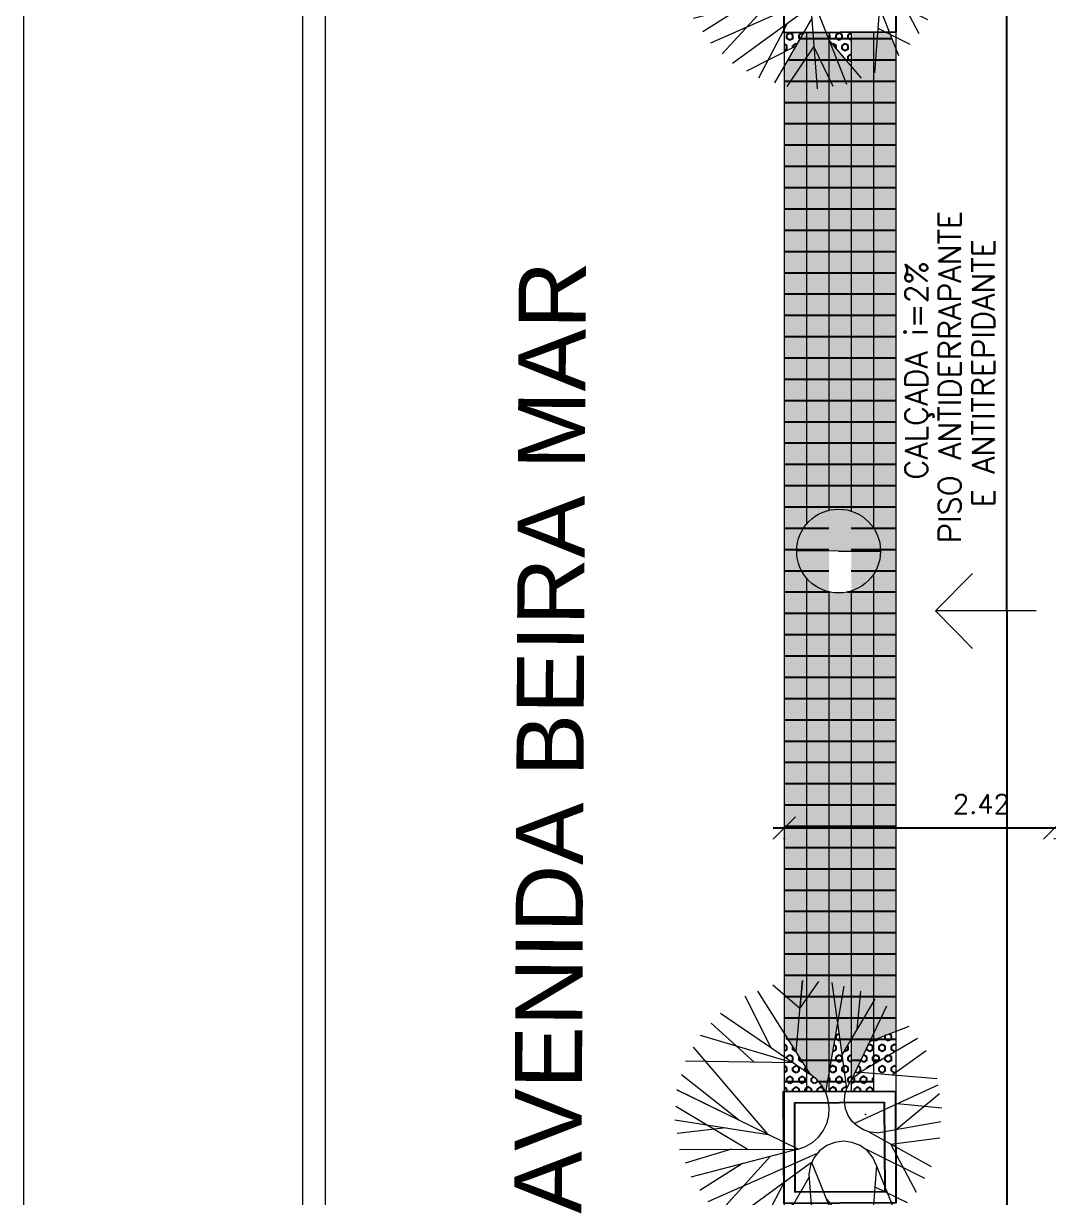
# Model space of a CAD drawing. Header units: millimetres. Extents: x 521 to 1055, y 261 to 520.
# Drawn here: x 520.78 to 529.94, y 465.41 to 475.91 of the extents above; entities that cross this region are included whole.
import ezdxf

# ---------------------------------------------------------------- set-up
doc = ezdxf.new("R2010")
doc.units = ezdxf.units.MM
doc.linetypes.add('CONTINU', pattern=[0])
doc.layers.add('0.1', color=8, linetype='Continuous', lineweight=13)
doc.styles.add('80X50', font='romans.shx')
doc.styles.add('ROBERTO', font='swissek.ttf')
doc.styles.add('ROMANS', font='romans')
doc.dimstyles.new('Fares Eng - 50', dxfattribs={"dimscale": 2, "dimtxt": 0.085, "dimasz": 0.1, "dimexe": 0.05, "dimexo": 0.05, "dimgap": 0.04, "dimtad": 1, "dimzin": 4, "dimdsep": 46, "dimtxsty": 'ROMANS', "dimblk1": 'OBLIQUE', "dimblk2": 'OBLIQUE', "dimsah": 1, "dimcen": 0.05, "dimdle": 0.05, "dimclrd": 8, "dimclre": 8, "dimclrt": 8, "dimaunit": 1, "dimadec": 0, "dimazin": 0, "dimtfac": 1, "dimtix": 1, "dimtmove": 2, "dimatfit": 0, "dimldrblk": 'OPEN90', "dimfxl": 1, "dimtolj": 1, "dimtzin": 0, "dimarcsym": 0})
pattern_1 = [(90, (143.7004, 358.23872), (-0.0549926, 3e-18), [0.03175, -0.0635]), (210, (143.7004, 358.23872), (0.0274963, -0.0476249886), [0.03175, -0.0635]), (150, (143.7004, 358.27047), (-0.0274963, -0.0476249886), [0.03175, -0.0635])]
pattern_2 = [(0, (143.7004, 358.23872), (0, 0.1905), [])]

# ---------------------------------------------------------------- blocks, each defined once
blk = doc.blocks.new('ARV1')
for p, q in [((-0.1407, 1.4161), (0.0989, 1.7605)), ((0.1949, 0.3431), (0.4235, 1.7048)), ((0.4634, 0.4005), (0.2709, 1.7498)), ((-0.5054, 0.9113), (-0.8423, 1.5681)), ((0.4031, 0.8237), (0.8191, 1.5396)), ((0.5923, 1.1492), (0.6377, 1.6415)), ((0.5168, 0.4952), (0.9711, 1.4544)), ((-0.7238, 0.7245), (-1.2729, 1.2194)), ((0.755, 0.9984), (1.2545, 1.1977)), ((1.0437, 0.573), (1.4738, 0.8844)), ((0.5591, -0.0523), (1.6313, 0.447)), ((1.095, -0.1252), (1.6493, 0.337)), ((-0.8061, -0.388), (-1.7211, 0.152)), ((1.1112, 0.2048), (1.6793, 0.1529)), ((-1.0745, -0.1172), (-1.7031, -0.1904)), ((0.8557, -0.1699), (1.6686, -0.0184)), ((0.7476, -0.1574), (1.5471, -0.5954)), ((-1.0074, -0.3893), (-1.5974, -0.572)), ((0.0893, -0.4358), (-1.3067, -1.0613)), ((0.6958, -0.3704), (1.4637, -0.7442)), ((-0.8667, -0.5727), (-1.4069, -0.9182)), ((-0.506, -0.477), (-1.1567, -1.1971)), ((-0.0159, -0.7468), (-0.4854, -1.5654)), ((-0.3293, -0.8064), (-0.6899, -1.5051)), ((-0.0071, -0.8135), (0.0586, -1.6373)), ((0.83, -0.8592), (1.2412, -1.0601)), ((0.2097, -1.0193), (0.6221, -1.4999)), ((-0.2148, -1.0934), (-0.845, -1.418))]:
    blk.add_line(p, q)
for points in [[(-0.1872, 0.8633), (-0.1108, 1.7737), (-0.1407, 1.4161), (-0.4881, 1.7122)], [(-1.1556, 1.349), (-0.0013, 0.5719), (-0.6793, 1.6344)], [(-1.4123, 1.0654), (-0.2215, 0.7202), (-1.5994, 0.732)], [(-1.7315, -0.0163), (-0.5369, -0.1994), (-1.4972, 0.9138)], [(1.365, 1.0398), (0.638, 0.6035), (1.6177, 0.5303)], [(0.8557, -0.1699), (0.7651, -0.1613), (0.679, -0.1335), (0.6007, -0.0877), (0.5344, -0.0259), (0.483, 0.0489), (0.4489, 0.1331), (0.434, 0.2225), (0.439, 0.3131), (0.4634, 0.4005), (0.5062, 0.4804), (0.5654, 0.5493), (0.638, 0.6035)], [(-1.67, -0.3938), (-0.1549, -0.3836), (-1.7076, 0.3652), (-0.9208, -0.0143), (-1.6507, 0.558)], [(-0.1549, -0.3836), (-0.0593, -0.3487), (0.0278, -0.2962), (0.1033, -0.2277), (0.1642, -0.1462), (0.2083, -0.0545), (0.2342, 0.044), (0.2404, 0.1456), (0.2272, 0.2464), (0.1949, 0.3431), (0.1448, 0.4315), (0.0786, 0.5088), (-0.0013, 0.5719)], [(0.849, -0.5865), (0.8014, -0.4854), (0.7301, -0.3991), (0.6394, -0.3338), (0.5353, -0.2931), (0.4242, -0.2796), (0.3134, -0.2945), (0.2099, -0.3365), (0.12, -0.4031), (0.0498, -0.4901), (0.0033, -0.5918), (-0.016, -0.702), (-0.0071, -0.8135)], [(1.36, -0.9289), (1.0306, -0.3125), (1.6553, -0.2288)], [(-0.1549, -0.3836), (-0.1549, -0.3836), (-1.526, -0.748)], [(-1.0233, -1.3179), (0.0189, -0.5497), (0.436, -1.5757)], [(1.1033, -1.2124), (0.849, -0.5865), (0.79, -1.4316)], [(-0.3231, -1.6133), (0.0157, -1.1009), (0.262, -1.6039)]]:
    blk.add_lwpolyline(points)
blk = doc.blocks.new('_OBLIQUE')
at = {"color": 0, "linetype": 'ByBlock'}
blk.add_line((-0.5, -0.5), (0.5, 0.5), dxfattribs=at)
blk = doc.blocks.new('*D3065')
at = {"layer": '0.1', "color": 8, "linetype": 'CONTINU', "lineweight": -2, "transparency": 16777216}
for p, q in [((530.099, 468.712), (527.48, 468.712)), ((527.58, 468.621), (527.58, 468.612)), ((529.999, 468.621), (529.999, 468.612))]:
    blk.add_line(p, q, dxfattribs=at)
at = {"layer": 'DEFPOINTS', "color": 0, "linetype": 'CONTINU', "lineweight": -2, "transparency": 16777216}
for p in [(527.58, 468.721), (527.58, 468.712), (529.999, 468.721)]:
    blk.add_point(p, dxfattribs=at)
at = {"layer": '0.1', "color": 8, "linetype": 'CONTINU', "lineweight": -2, "transparency": 16777216, "xscale": 0.2, "yscale": 0.2, "zscale": 0.2, "rotation": 180}
blk.add_blockref('_OBLIQUE', (527.58, 468.712), dxfattribs=at)
at = {"layer": '0.1', "color": 8, "linetype": 'CONTINU', "lineweight": -2, "transparency": 16777216, "xscale": 0.2, "yscale": 0.2, "zscale": 0.2}
blk.add_blockref('_OBLIQUE', (529.999, 468.712), dxfattribs=at)
at = {"layer": '0.1', "color": 8, "linetype": 'CONTINU', "lineweight": -2, "transparency": 16777216, "insert": (529.344, 468.927), "char_height": 0.17, "attachment_point": 5, "style": 'ROMANS'}
blk.add_mtext('\\A1;2.42', dxfattribs=at)
blk = doc.blocks.new('_Open90')
at = {"color": 0, "linetype": 'ByBlock', "lineweight": -2}
for p, q in [((0, 0), (-1, 0)), ((-0.5, 0.5), (0, 0)), ((0, 0), (-0.5, -0.5))]:
    blk.add_line(p, q, dxfattribs=at)
blk = doc.blocks.new('*D3082')
at = {"layer": '0.1', "color": 8, "linetype": 'CONTINU', "lineweight": -2, "transparency": 16777216}
for p, q in [((529.577, 453.826), (529.563, 506.204)), ((529.923, 506.104), (529.463, 506.104)), ((529.938, 453.926), (529.477, 453.926))]:
    blk.add_line(p, q, dxfattribs=at)
at = {"layer": 'DEFPOINTS', "color": 0, "linetype": 'CONTINU', "lineweight": -2, "transparency": 16777216}
for p in [(529.563, 506.104), (530.023, 506.104), (530.038, 453.926)]:
    blk.add_point(p, dxfattribs=at)
at = {"layer": '0.1', "color": 8, "linetype": 'CONTINU', "lineweight": -2, "transparency": 16777216, "xscale": 0.2, "yscale": 0.2, "zscale": 0.2}
for p, rotation in [((529.563, 506.104), 90.01598495567302), ((529.577, 453.926), 270.015984955673)]:
    blk.add_blockref('_OBLIQUE', p, dxfattribs=dict(at, rotation=rotation))
at = {"layer": '0.1', "color": 8, "linetype": 'CONTINU', "lineweight": -2, "transparency": 16777216, "insert": (529.735, 480.015), "char_height": 0.17, "attachment_point": 5, "rotation": 270.016, "style": 'ROMANS'}
blk.add_mtext('\\A1;52.18', dxfattribs=at)

msp = doc.modelspace()

# ---------------------------------------------------------------- hatches: boundary and pattern name
at = {"layer": '0.1', "linetype": 'CONTINU', "lineweight": -2}
h = msp.add_hatch(dxfattribs=at)
h.set_pattern_fill('HEX,_O', color=8, scale=0.01, angle=90, double=1)
h.set_pattern_definition(pattern_1)
h.paths.add_polyline_path([(527.7458, 477.46647), (527.57995, 477.60933), (527.57994, 477.28781), (527.71129, 477.07958)])
h.paths.add_polyline_path([(527.57994, 477.28781), (527.57994, 477.05227), (527.68665, 476.97961), (527.68676, 476.97958), (527.6867, 476.97958), (527.77993, 476.9161), (527.77994, 476.97074)])
h.paths.add_polyline_path([(527.77993, 476.9161), (527.6867, 476.97958), (527.57994, 476.98106), (527.57993, 476.82765), (527.77993, 476.82863)])
h.paths.add_polyline_path([(528.08482, 477.33721), (527.99688, 476.8297), (528.1544, 476.83048)])
h.paths.add_polyline_path([(528.37994, 477.1885), (528.37995, 477.48433), (528.17994, 477.14425), (528.17993, 476.83061), (528.20819, 476.83075)])
h.paths.add_polyline_path([(528.37994, 477.17412), (528.37143, 477.17077), (528.20819, 476.83075), (528.21413, 476.83077), (528.23695, 476.85706), (528.28797, 476.89473), (528.37993, 476.94927)], flags=17)
h.paths.add_polyline_path([(528.57994, 477.2527), (528.37994, 477.17412), (528.37993, 476.94927), (528.57994, 477.06788)])
h.paths.add_polyline_path([(528.57994, 477.06788), (528.37993, 476.94927), (528.37993, 476.88738), (528.57201, 476.87201), (528.57993, 476.87768)])
h.paths.add_polyline_path([(528.1799, 475.83059), (527.9799, 475.82961), (527.9799, 475.76629), (527.98234, 475.7602), (528.17989, 475.52751)])
h.paths.add_polyline_path([(527.75362, 475.82849), (527.5799, 475.82763), (527.5799, 475.65672), (527.68489, 475.71011)])
h = msp.add_hatch(dxfattribs=at)
h.set_pattern_fill('HEX,_O', color=8, scale=0.01, angle=90, double=1)
h.set_pattern_definition(pattern_1)
h.paths.add_polyline_path([(527.9799, 475.76629), (527.9546, 475.82948), (527.75362, 475.82849), (527.57989, 475.52924), (527.57964, 466.88083), (527.81565, 466.50666), (527.87135, 466.46219), (527.91741, 466.40784), (527.94705, 466.35489), (527.95374, 466.35493), (527.97963, 466.50434)])
h.paths.add_polyline_path([(527.97989, 475.42706), (527.8461, 475.70396), (527.7799, 475.60496), (527.77977, 471.43178, -0.16080256), (527.97978, 471.5554)], flags=16)
h.paths.add_polyline_path([(528.17989, 475.52751), (527.9799, 475.76307), (527.97978, 471.5554, -0.13587995), (528.17978, 471.54833)])
h.paths.add_polyline_path([(528.3799, 475.83158), (528.1799, 475.83059), (528.17978, 471.54833, -0.17190494), (528.37977, 471.39756)], flags=16)
h.paths.add_polyline_path([(528.5799, 475.68964), (528.53006, 475.81417), (528.49376, 475.83214), (528.1799, 475.83059), (528.17963, 466.45437), (528.34674, 466.80247), (528.57964, 466.89398)])
h.paths.add_polyline_path([(528.37976, 470.9838, -0.17190494), (528.17976, 470.83304), (528.17964, 466.81742), (528.37965, 467.1575)], flags=16)
h.paths.add_polyline_path([(527.97976, 470.82598, -0.16080256), (527.77976, 470.94961), (527.77963, 466.56377), (527.81565, 466.50666), (527.87135, 466.46219), (527.91741, 466.40784), (527.94705, 466.35489), (527.95374, 466.35493), (527.97963, 466.50434)], flags=16)
h = msp.add_hatch(dxfattribs=at)
h.set_pattern_fill('LINE,_O', color=8, scale=0.06, double=1)
h.set_pattern_definition(pattern_2)
h.paths.add_polyline_path([(528.5799, 475.68964), (528.53006, 475.81417), (528.49376, 475.83214), (528.1799, 475.83059), (528.17963, 466.45437), (528.34674, 466.80247), (528.57964, 466.89398)])
h.paths.add_polyline_path([(528.37976, 470.9838, -0.17190494), (528.17976, 470.83304), (528.17964, 466.81742), (528.37965, 467.1575)], flags=16)
h.paths.add_polyline_path([(528.17976, 470.83304, -0.13587995), (527.97976, 470.82598), (527.97963, 466.50434), (528.06013, 466.9689), (528.09961, 466.68135), (528.17964, 466.81742)])
h.paths.add_polyline_path([(527.97976, 470.82598, -0.16080256), (527.77976, 470.94961), (527.77963, 466.56377), (527.81565, 466.50666), (527.87135, 466.46219), (527.91741, 466.40784), (527.94705, 466.35489), (527.95374, 466.35493), (527.97963, 466.50434)], flags=16)
h.paths.add_polyline_path([(527.9799, 475.76629), (527.9546, 475.82948), (527.75362, 475.82849), (527.57989, 475.52924), (527.57964, 466.88083), (527.81565, 466.50666), (527.87135, 466.46219), (527.91741, 466.40784), (527.94705, 466.35489), (527.95374, 466.35493), (527.97963, 466.50434)])
h.paths.add_polyline_path([(527.97989, 475.42706), (527.8461, 475.70396), (527.7799, 475.60496), (527.77977, 471.43178, -0.16080256), (527.97978, 471.5554)], flags=16)
h.paths.add_polyline_path([(528.17989, 475.52751), (527.9799, 475.76307), (527.97978, 471.5554, -0.13587995), (528.17978, 471.54833)])
h.paths.add_polyline_path([(528.3799, 475.83158), (528.1799, 475.83059), (528.17978, 471.54833, -0.17190494), (528.37977, 471.39756)], flags=16)
h = msp.add_hatch(dxfattribs=at)
h.set_pattern_fill('HEX,_O', color=8, scale=0.01, angle=90, double=1)
h.set_pattern_definition(pattern_1)
h.paths.add_polyline_path([(528.3799, 475.83158), (528.1799, 475.83059), (528.17978, 471.54833, -0.17190494), (528.37977, 471.39756)])
h.paths.add_polyline_path([(527.97989, 475.42706), (527.8461, 475.70396), (527.7799, 475.60496), (527.77977, 471.43178, -0.16080256), (527.97978, 471.5554)])
h.paths.add_polyline_path([(527.97976, 470.82598, -0.16080256), (527.77976, 470.94961), (527.77963, 466.56377), (527.81565, 466.50666), (527.87135, 466.46219), (527.91741, 466.40784), (527.94705, 466.35489), (527.95374, 466.35493), (527.97963, 466.50434)])
h.paths.add_polyline_path([(528.17976, 470.83304, -0.13587995), (527.97976, 470.82598), (527.97963, 466.50434), (528.06013, 466.9689), (528.09961, 466.68135), (528.17964, 466.81742)])
h.paths.add_polyline_path([(528.37976, 470.9838, -0.17190494), (528.17976, 470.83304), (528.17964, 466.81742), (528.37965, 467.1575)])
h = msp.add_hatch(dxfattribs=at)
h.set_pattern_fill('LINE,_O', color=8, scale=0.06, double=1)
h.set_pattern_definition(pattern_2)
h.paths.add_polyline_path([(527.97989, 475.42706), (527.8461, 475.70396), (527.7799, 475.60496), (527.77977, 471.43178, -0.16080256), (527.97978, 471.5554)])
h.paths.add_polyline_path([(528.3799, 475.83158), (528.1799, 475.83059), (528.17978, 471.54833, -0.17190494), (528.37977, 471.39756)])
h = msp.add_hatch(dxfattribs=at)
h.set_pattern_fill('LINE,_O', color=8, scale=0.06, double=1)
h.set_pattern_definition(pattern_2)
h.paths.add_polyline_path([(528.1799, 475.83059), (527.9799, 475.82961), (527.9799, 475.76629), (527.98234, 475.7602), (528.17989, 475.52751)])
at = {"layer": '0.1'}
msp.add_hatch(color=8, dxfattribs=at).paths.add_polyline_path([(527.692, 471.19266), (528.067, 471.19069), (528.44199, 471.18872, 1)])
at = {"layer": '0.1', "linetype": 'CONTINU', "lineweight": -2}
h = msp.add_hatch(dxfattribs=at)
h.set_pattern_fill('LINE,_O', color=8, scale=0.06, double=1)
h.set_pattern_definition(pattern_2)
h.paths.add_polyline_path([(527.97976, 470.82598, -0.16080256), (527.77976, 470.94961), (527.77963, 466.56377), (527.81565, 466.50666), (527.87135, 466.46219), (527.91741, 466.40784), (527.94705, 466.35489), (527.95374, 466.35493), (527.97963, 466.50434)])
h.paths.add_polyline_path([(528.37976, 470.9838, -0.17190494), (528.17976, 470.83304), (528.17964, 466.81742), (528.37965, 467.1575)])
h = msp.add_hatch(dxfattribs=at)
h.set_pattern_fill('LINE,_O', color=8, scale=0.06, double=1)
h.set_pattern_definition(pattern_2)
h.paths.add_polyline_path([(528.37964, 466.87101), (528.37965, 467.1575), (528.17964, 466.81742), (528.17963, 466.45437)])
h.paths.add_polyline_path([(528.57964, 466.89398), (528.37964, 466.81539), (528.37963, 466.59543), (528.57963, 466.71403)])
h.paths.add_polyline_path([(528.37963, 466.51712), (528.26327, 466.52643), (528.21226, 466.48875), (528.17963, 466.45118), (528.17962, 466.35604), (528.37962, 466.35703)])
h.paths.add_polyline_path([(528.06013, 466.9689), (527.97963, 466.50434), (527.97962, 466.35505), (528.132, 466.3558), (528.14031, 466.38497)])
h.paths.add_polyline_path([(527.77963, 466.53118), (527.662, 466.61127), (527.57963, 466.61241), (527.57962, 466.35308), (527.77962, 466.35407)])
h = msp.add_hatch(dxfattribs=at)
h.set_pattern_fill('HEX,_O', color=8, scale=0.01, angle=90, double=1)
h.set_pattern_definition(pattern_1)
h.paths.add_polyline_path([(528.57964, 466.89398), (528.37964, 466.81539), (528.37963, 466.59543), (528.57963, 466.71403)])
h.paths.add_polyline_path([(528.57963, 466.71403), (528.37963, 466.59543), (528.37963, 466.51712), (528.54731, 466.5037), (528.57963, 466.52684)])
h.paths.add_polyline_path([(528.37963, 466.51712), (528.26327, 466.52643), (528.21226, 466.48875), (528.17963, 466.45118), (528.17962, 466.35604), (528.37962, 466.35703)])
h.paths.add_polyline_path([(528.37964, 466.81539), (528.34674, 466.80247), (528.17963, 466.45437), (528.17963, 466.45118), (528.21226, 466.48875), (528.26327, 466.52643), (528.37963, 466.59543)])
h.paths.add_polyline_path([(528.06013, 466.9689), (527.97963, 466.50434), (527.97962, 466.35505), (528.132, 466.3558), (528.14031, 466.38497)])
h.paths.add_polyline_path([(528.17964, 466.81742), (528.09961, 466.68135), (528.14031, 466.38497), (528.17056, 466.44074), (528.17963, 466.45118)])
h.paths.add_polyline_path([(527.91741, 466.40784), (527.87135, 466.46219), (527.81565, 466.50666), (527.77963, 466.53118), (527.77962, 466.35407), (527.94705, 466.35489)])
h.paths.add_polyline_path([(527.77963, 466.53118), (527.662, 466.61127), (527.57963, 466.61241), (527.57962, 466.35308), (527.77962, 466.35407)])
h.paths.add_polyline_path([(527.57964, 466.88083), (527.57963, 466.66736), (527.66196, 466.6113), (527.66206, 466.61127), (527.662, 466.61127), (527.77963, 466.53118), (527.77963, 466.56377)])

# ---------------------------------------------------------------- linework, layer by layer
at = {"layer": '0.1', "color": 8}
for p, q in [((527.58075, 504.77663), (527.57938, 458.12207)), ((527.7799, 475.82862), (527.77977, 471.43178)), ((527.9799, 475.82861), (527.97978, 471.5554)), ((528.1799, 475.82861), (528.17978, 471.54833)), ((528.3799, 475.8286), (528.37977, 471.39756)), ((528.5799, 475.8286), (528.57962, 466.35404)), ((528.067, 471.19069), (527.692, 471.19266)), ((528.067, 471.19069), (528.44199, 471.18872)), ((528.93321, 470.6551), (529.26377, 470.9911)), ((527.77976, 470.94961), (527.77962, 466.35407)), ((528.37976, 470.9838), (528.37962, 466.35405)), ((527.97976, 470.82598), (527.97962, 466.35406)), ((528.17976, 470.83304), (528.17962, 466.35405)), ((529.83453, 470.6551), (528.93321, 470.6551)), ((528.93321, 470.6551), (529.26377, 470.31911))]:
    msp.add_line(p, q, dxfattribs=at)
for points in [[(646.97941, 519.88495), (520.77502, 519.88495), (520.77502, 435.88495), (646.97941, 435.88495)], [(523.27502, 436.88495), (523.27502, 518.88495), (645.97941, 518.88495), (645.97941, 436.88495)]]:
    msp.add_lwpolyline(points, close=True, dxfattribs=at)
msp.add_lwpolyline([(630.15941, 517.68495, 0.41421356), (629.15941, 518.68495), (524.47502, 518.68495, 0.41421356), (523.47502, 517.68495), (523.47502, 444.08495, 0.41421356), (524.47502, 443.08495), (629.15941, 443.08495, 0.41421356), (630.15941, 444.08495)], format="xyb", close=True, dxfattribs=at)
at = {"layer": '0.1', "color": 8, "linetype": 'CONTINU', "lineweight": -2}
for points in [[(528.57496, 476.83255), (528.57989, 475.83257), (527.5799, 475.82763), (527.57497, 476.82762), (528.57496, 476.83255)], [(528.57465, 466.35799), (528.57958, 465.358), (527.57959, 465.35307), (527.57466, 466.35305), (528.57465, 466.35799)], [(528.47514, 466.2575), (528.47909, 465.45751), (527.6791, 465.45356), (527.67515, 466.25355), (528.47514, 466.2575)]]:
    msp.add_lwpolyline(points, dxfattribs=at)
at = {"layer": '0.1', "color": 8}
msp.add_circle((528.067, 471.19069), 0.375, dxfattribs=at)
at = {"layer": '0.1', "color": 8, "linetype": 'Continuous'}
msp.add_point((528.30753, 466.14936), dxfattribs=at)

# ---------------------------------------------------------------- block references
at = {"layer": '0.1', "color": 8, "linetype": 'Continuous', "xscale": 0.7, "yscale": 0.7, "zscale": 0.7, "rotation": 359.6992061989444}
for p in [(527.83916, 476.47463), (527.81446, 466.10633)]:
    msp.add_blockref('ARV1', p, dxfattribs=at)

# ---------------------------------------------------------------- texts
at = {"layer": '0.1', "color": 8}
for s, height, rotation, style, p in [('PISO ANTIDERRAPANTE', 0.2, 90, '80X50', (529.16079, 471.26106)), ('E ANTITREPIDANTE', 0.2, 90, '80X50', (529.46079, 471.58213)), ('AVENIDA BEIRA MAR', 0.6, 89.72483, 'ROBERTO', (525.7656, 465.26071)), ('CALÇADA i=2%', 0.2, 90, '80X50', (528.86079, 471.82982))]:
    msp.add_text(s, height=height, rotation=rotation, dxfattribs=dict(at, style=style)).set_placement(p)

# ---------------------------------------------------------------- dimensions: what is measured, and where the dimension line sits
at = {"layer": '0.1', "color": 8, "linetype": 'CONTINU', "lineweight": -2}
dim = msp.add_aligned_dim(p1=(530.03787, 453.92572), p2=(530.02331, 506.1039), distance=0.46064, dimstyle='Fares Eng - 50', dxfattribs=at)
dim.commit()
dim.dimension.update_dxf_attribs({"geometry": '*D3082', "text_midpoint": (529.73496, 480.01473)})
dim = msp.add_linear_dim(base=(527.57969, 468.71223), p1=(529.99945, 468.72132), p2=(527.57969, 468.72139), dimstyle='Fares Eng - 50', dxfattribs=at)
dim.commit()
dim.dimension.update_dxf_attribs({"geometry": '*D3065', "text_midpoint": (529.34442, 468.92707), "dimtype": 160})

doc.saveas('drawing.dxf')
